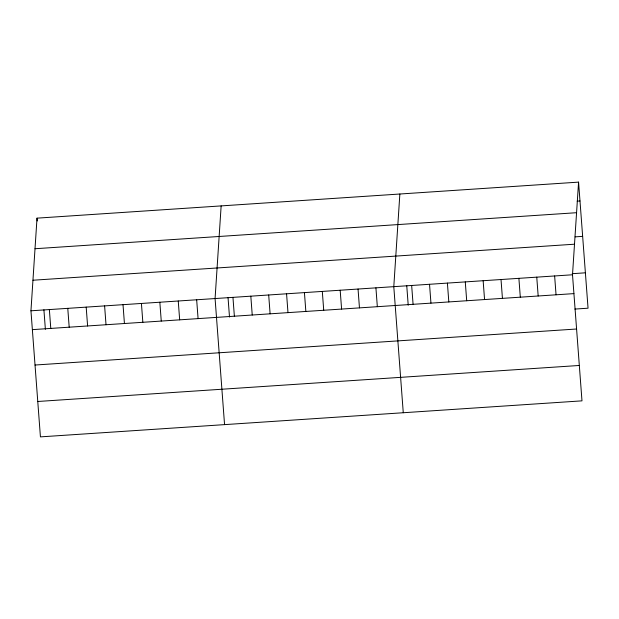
<?xml version="1.0" encoding="UTF-8"?>
<svg xmlns="http://www.w3.org/2000/svg" width="619" height="619" viewBox="0 0 619 619"><rect width="100%" height="100%" fill="white"/><g stroke="black" fill="none" stroke-linecap="round" stroke-linejoin="round"><path stroke-width="0.93" d="M578.572 182.125L572.505 274.774L581.984 400.849L40.428 436.875L30.95 310.8L37.016 218.151L578.572 182.125L588.05 308.2L574.881 309.074M221.145 205.903L215.079 298.551L224.558 424.626M399.859 194.018L393.792 286.667L403.271 412.734M577.163 201.16L579.988 200.974M35.012 248.73L576.568 212.704M575.121 236.86L582.649 236.357M32.954 280.229L574.502 244.203M572.219 273.691L585.388 272.817M30.95 310.8L572.505 274.774M32.366 329.641L573.921 293.615M35.028 365.032L576.583 329.006M37.767 401.483L579.322 365.465M554.632 275.966L556.048 294.806M536.758 277.15L538.174 295.998M518.892 278.341L520.308 297.182M501.019 279.533L502.435 298.373M483.145 280.717L484.561 299.565M465.279 281.908L466.695 300.749M447.405 283.1L448.821 301.94M429.532 284.283L430.948 303.132M411.658 285.475L413.082 304.316M406.745 285.63L408.215 305.19M375.919 287.85L377.335 306.699M358.045 289.042L359.461 307.883M340.179 290.234L341.595 309.074M322.306 291.417L323.722 310.266M304.432 292.609L305.848 311.45M286.566 293.793L287.982 312.641M268.692 294.984L270.108 313.825M250.819 296.176L252.235 315.017M232.953 297.36L234.369 316.208M228.032 297.522L229.502 317.075M196.664 299.774L198.08 318.623M178.249 301.004L179.672 319.845M159.841 302.227L161.257 321.068M141.426 303.449L142.842 322.298M123.011 304.68L124.434 323.52M104.603 305.902L106.019 324.743M86.188 307.125L87.604 325.973M67.773 308.347L69.189 327.196M49.365 309.577L50.781 328.418M37.016 218.151L37.233 220.983M43.91 309.771L45.38 329.323"/></g></svg>
